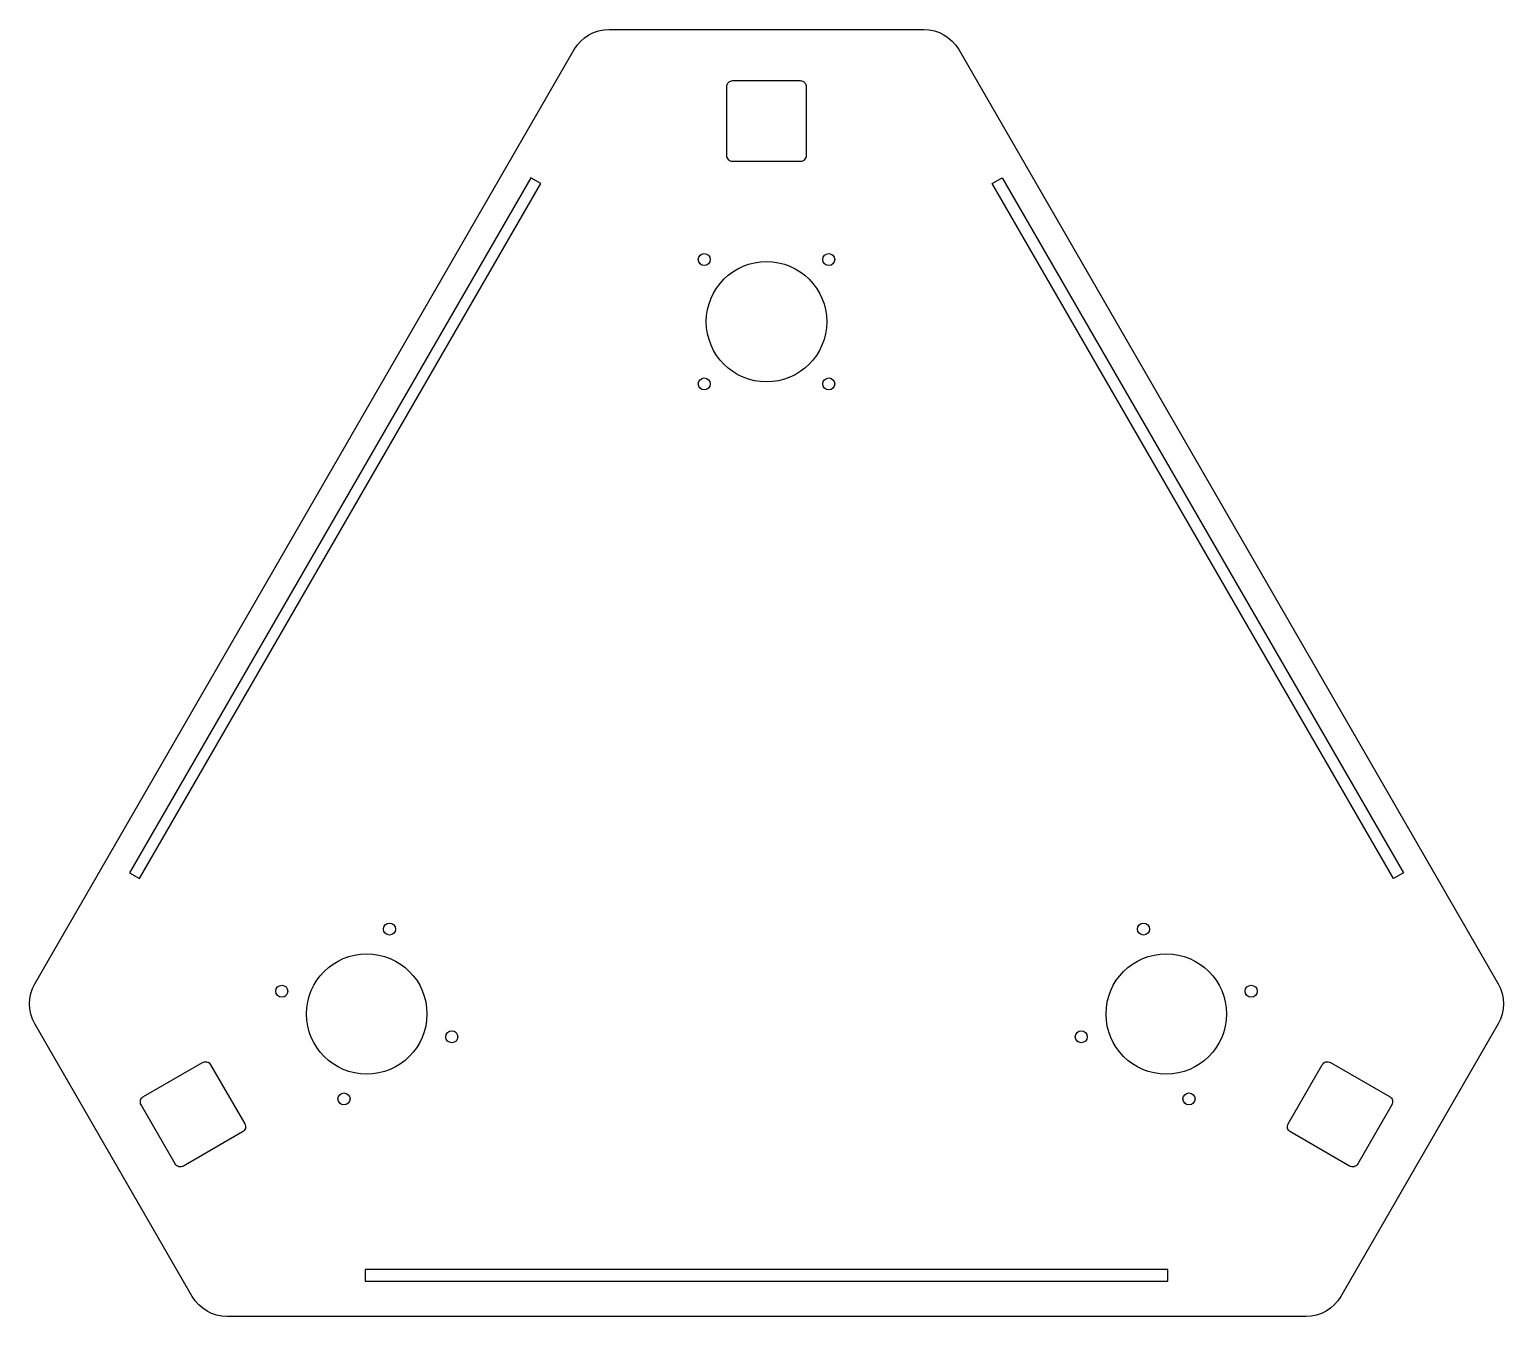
# Model space of a CAD drawing. Header units: inches. Extents: x 13 to 381, y 9 to 329.
import ezdxf

# ---------------------------------------------------------------- set-up
doc = ezdxf.new("R2010")
doc.units = ezdxf.units.IN
doc.header["$MEASUREMENT"] = 0

msp = doc.modelspace()

# ---------------------------------------------------------------- linework, layer by layer
for points in [[(157.83, 329.48), (236.28, 329.48, -0.267949), (244.94, 324.48), (379.34, 91.7, -0.267949), (379.34, 81.7), (340.12, 13.76, -0.267949), (331.46, 8.76), (62.66, 8.76, -0.267949), (54, 13.76), (14.77, 81.7, -0.267949), (14.77, 91.7), (149.17, 324.48, -0.267949)], [(205.56, 296.65, 0.414214), (207.06, 298.15), (207.06, 315.15, 0.414214), (205.56, 316.65), (188.56, 316.65, 0.414214), (187.06, 315.15), (187.06, 298.15, 0.414214), (188.56, 296.65)], [(67.07, 56.78, -0.414214), (66.52, 54.74), (51.8, 46.24, -0.414214), (49.75, 46.78), (41.25, 61.51, -0.414214), (41.8, 63.56), (56.52, 72.06, -0.414214), (58.57, 71.51)], [(335.54, 71.51, -0.414214), (337.59, 72.06), (352.31, 63.56, -0.414214), (352.86, 61.51), (344.36, 46.78, -0.414214), (342.31, 46.24), (327.59, 54.74, -0.414214), (327.04, 56.78)]]:
    msp.add_lwpolyline(points, format="xyb", close=True)
for points in [[(138.33, 292.52), (38.33, 119.32), (40.84, 117.87), (140.84, 291.07)], [(255.79, 292.52), (355.79, 119.32), (353.28, 117.87), (253.28, 291.07)], [(97.06, 17.59), (297.06, 17.59), (297.06, 20.49), (97.06, 20.49)]]:
    msp.add_lwpolyline(points, close=True)
for centre, radius in [((181.56, 272.15), 1.5), ((212.56, 272.15), 1.5), ((197.06, 256.65), 15), ((181.56, 241.15), 1.5), ((212.56, 241.15), 1.5), ((103.14, 105.32), 1.5), ((290.98, 105.32), 1.5), ((97.46, 84.15), 15), ((296.65, 84.15), 15), ((76.29, 89.82), 1.5), ((317.82, 89.82), 1.5), ((118.64, 78.47), 1.5), ((275.48, 78.47), 1.5), ((91.79, 62.97), 1.5), ((302.32, 62.97), 1.5)]:
    msp.add_circle(centre, radius)

doc.saveas('drawing.dxf')
